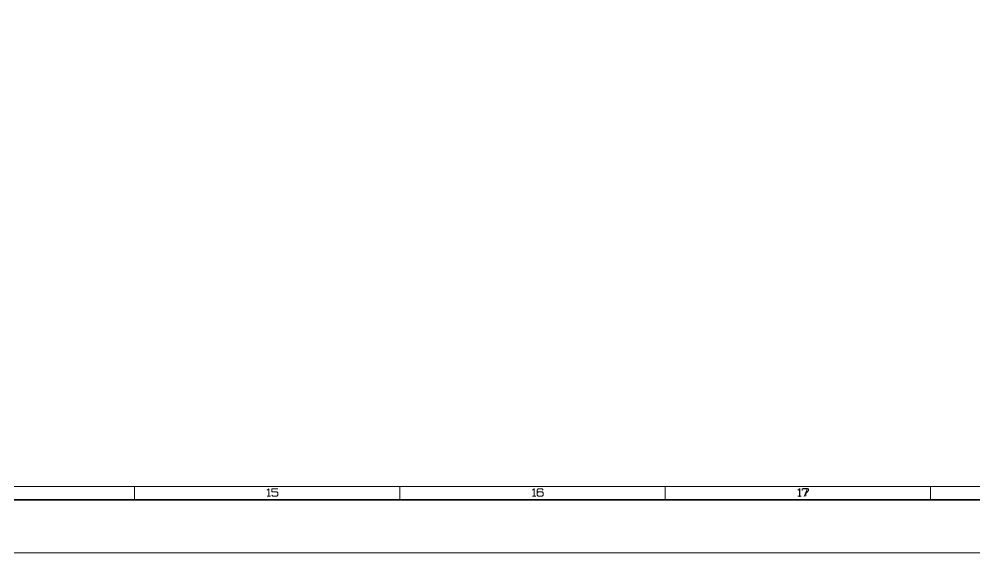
# Model space of a CAD drawing. Extents: x 0 to 174, y 0 to 33.
# Drawn here: x 54.19 to 68.38, y 0 to 7.92 of the extents above; entities that cross this region are included whole.
import ezdxf
from ezdxf.enums import TextEntityAlignment as Align

# ---------------------------------------------------------------- set-up
doc = ezdxf.new("R2010")
doc.units = 0
doc.layers.add('PDF2_형상', color=157, linetype='Continuous', true_color=0x405f80)
doc.layers.add('YOLO_TEXT', color=3, linetype='Continuous', true_color=0x008230)
doc.styles.add('OCR_LATIN', font='txt.shx')

msp = doc.modelspace()

# ---------------------------------------------------------------- linework, layer by layer
at = {"layer": 'PDF2_형상', "color": 7, "lineweight": 13}
for points in [[(0, 0), (0, 33.11), (173.622, 33.11), (173.622, 0)], [(0.984, 0.984), (0.984, 32.126), (172.638, 32.126), (172.638, 0.984)]]:
    msp.add_lwpolyline(points, close=True, dxfattribs=at)
at = {"layer": 'PDF2_형상', "color": 7, "lineweight": 35}
msp.add_lwpolyline([(0.787, 0.787), (0.787, 32.323), (172.835, 32.323), (172.835, 0.787)], close=True, dxfattribs=at)
at = {"layer": 'PDF2_형상', "color": 7, "lineweight": 13}
for points in [[(55.906, 0.984), (55.906, 0.787)], [(57.874, 0.932), (57.899, 0.949), (57.899, 0.839)], [(58.035, 0.949), (57.942, 0.949), (57.942, 0.907), (58.018, 0.907), (58.035, 0.89), (58.035, 0.856), (58.018, 0.839), (57.959, 0.839), (57.942, 0.856)], [(59.843, 0.984), (59.843, 0.787)], [(61.811, 0.932), (61.836, 0.949), (61.836, 0.839)], [(61.972, 0.932), (61.955, 0.949), (61.896, 0.949), (61.879, 0.932), (61.879, 0.856), (61.896, 0.839), (61.955, 0.839), (61.972, 0.856), (61.972, 0.89), (61.955, 0.907), (61.896, 0.907), (61.879, 0.89)], [(63.78, 0.984), (63.78, 0.787)], [(65.748, 0.932), (65.773, 0.949), (65.773, 0.839)], [(65.816, 0.924), (65.816, 0.949), (65.909, 0.949), (65.909, 0.924), (65.867, 0.882), (65.867, 0.839)], [(67.717, 0.984), (67.717, 0.787)], [(57.874, 0.839), (57.925, 0.839)], [(61.811, 0.839), (61.862, 0.839)], [(65.748, 0.839), (65.799, 0.839)]]:
    msp.add_lwpolyline(points, dxfattribs=at)

# ---------------------------------------------------------------- texts
at = {"layer": 'YOLO_TEXT', "style": 'OCR_LATIN'}
for s, height, p, p2 in [('I', 0.118, (61.809, 0.835), (61.862, 0.835)), ('1', 0.124, (65.745, 0.829), (65.803, 0.829)), ('7', 0.119, (65.812, 0.834), (65.907, 0.834))]:
    msp.add_text(s, height=height, dxfattribs=at).set_placement(p, p2, align=Align.FIT)

doc.saveas('drawing.dxf')
